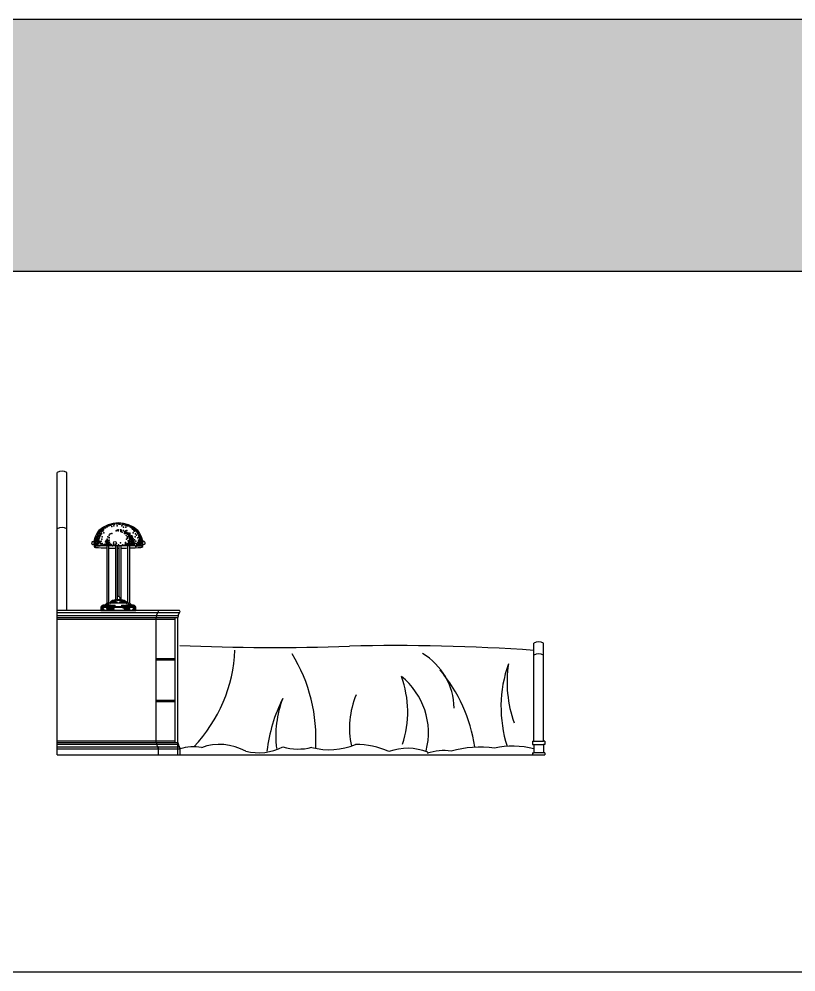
# Model space of a CAD drawing. Header units: millimetres. Extents: x 30176 to 68715, y 55479 to 72995.
# Drawn here: x 37356 to 40583, y 69034 to 72995 of the extents above; entities that cross this region are included whole.
import ezdxf

# ---------------------------------------------------------------- set-up
doc = ezdxf.new("R2010")
doc.units = ezdxf.units.MM
doc.layers.add('www.cad-blocks.net', color=7, linetype='Continuous')

# ---------------------------------------------------------------- blocks, each defined once
blk = doc.blocks.new('A$C04F66093')
for p, q in [((0, 0), (0, 1174.2)), ((40, 600), (40, 1174.2)), ((206.6, 630.7), (206.6, 869)), ((213.8, 630.7), (213.8, 869.2)), ((243.5, 643.4), (243.5, 869.6)), ((250.7, 644.4), (250.7, 869.7)), ((257.7, 657.3), (257.7, 869.7)), ((264.9, 644.3), (264.9, 869.6)), ((293.7, 630.7), (293.7, 869.2)), ((300.9, 630.7), (300.9, 869)), ((507.5, 600), (0, 600)), ((181.3, 614.6), (181.3, 600)), ((181.3, 614.6), (326.2, 614.6)), ((181.3, 600), (326.2, 600)), ((183.2, 617.1), (324.3, 617.1)), ((302.3, 630.7), (205.2, 630.7)), ((326.2, 600), (326.2, 614.6)), ((507.5, 591), (0, 591)), ((502.3, 578), (0, 578)), ((500, 570), (0, 570)), ((488, 563.5), (0, 563.5)), ((410, 570), (410, 50)), ((488, 570), (488, 50)), ((500, 570), (500, 50)), ((1980, 56.5), (1980, 464.2)), ((2020, 56.5), (2020, 464.2)), ((488, 399.5), (410, 399.5)), ((488, 394.5), (410, 394.5)), ((488, 225.5), (410, 225.5)), ((488, 220.5), (410, 220.5)), ((488, 56.5), (0, 56.5)), ((500, 50), (0, 50)), ((503.9, 43.6), (0, 43.4)), ((500, 50), (500, 0)), ((1974.7, 56.5), (1974.7, 43.4)), ((1974.7, 56.5), (1980, 56.5)), ((1974.7, 43.4), (1980, 43.4)), ((1980, 56.5), (2020, 56.5)), ((1980, 43.4), (2020, 43.4)), ((1980, 43.4), (1980, 8)), ((2025.3, 56.5), (2020, 56.5)), ((2025.3, 43.4), (2020, 43.4)), ((2020, 43.4), (2020, 8)), ((2025.3, 56.5), (2025.3, 43.4)), ((507.9, 31.8), (0, 31.8)), ((510.3, 24.6), (0, 24.6)), ((420.3, 0), (420.3, 24.6)), ((510.3, 0), (510.3, 24.6)), ((1974.7, 8), (1974.7, 0)), ((1974.7, 8), (1980, 8)), ((2020, 8), (1980, 8)), ((2025.3, 8), (2020, 8)), ((2025.3, 8), (2025.3, 0)), ((0, 0), (2025.3, 0))]:
    blk.add_line(p, q)
blk.add_circle((239.2, 880.8), 6.14)
for centre, radius, start, end in [((20, 1142.8), 37.2, 57.4805, 122.5195), ((253.8, 846.2), 118, 46.9513, 133.0487), ((20, 908.6), 37.2, 57.4805, 122.5195), ((237.5, 876.1), 85.5, 138.7464, 186.5415), ((270, 876.1), 85.5, 353.4585, 41.2536), ((148.7, 880.8), 6.14, 48.4769, 302.4515), ((359.6, 880.8), 6.14, 228.3431, 140.6334), ((253.8, -690.4), 1560, 86.2788, 93.7212), ((159.6, 870), 7.92, 206.9512, 265.4898), ((253.6, 2671.6), 1812, 267.0058, 268.5129), ((253.6, 2671.6), 1812, 268.7419, 269.6806), ((253.6, 2671.6), 1812, 269.9096, 270.1297), ((253.6, 2671.6), 1812, 270.3587, 271.2683), ((253.6, 2671.6), 1812, 271.4973, 272.9671), ((348.2, 869.4), 7.45, 263.6702, 335.8238), ((236.6, 621.8), 21, 92.3693, 154.8407), ((253.8, 558.6), 86.1, 77.9391, 102.0609), ((253.7, 650.8), 7.71, 306.7619, 112.3349), ((270.9, 621.8), 21, 25.1593, 87.6307), ((195.3, 606.3), 16.3, 91.2677, 149.0973), ((189.3, 640.2), 18.5, 287.7439, 329.2936), ((318.2, 640.2), 18.5, 210.7064, 252.2561), ((312.2, 606.3), 16.3, 30.9027, 88.7323), ((415.4, 595.5), 4.94, 294.8431, 65.1575), ((505.4, 595.5), 4.94, 294.8431, 65.1575), ((407.4, 575.1), 5.7, 297.3253, 30.8523), ((419, 579.9), 7, 137.2553, 196.1992), ((408.1, 592.2), 9.43, 307.2808, 352.9253), ((497.4, 575.1), 5.7, 297.3253, 30.8523), ((509, 579.9), 7, 137.2553, 196.1992), ((498.1, 592.2), 9.43, 307.2808, 352.9253), ((900.5, 9328), 8881.7, 267.47148, 272.0185), ((124.7, 459.2), 613.6, 316.1577, 357.832), ((1417.3, -7436.3), 7890.8, 85.91053, 91.48081), ((2000, 432.8), 37.2, 57.4805, 122.5195), ((401.2, 68.7), 673.6, 356.4621, 31.4445), ((1375.9, 188.2), 273.3, 1.4289, 58.802), ((2000, 382.8), 37.2, 57.4805, 122.5195), ((2379.2, 199.6), 535.9, 160.4894, 197.792), ((2369.8, 303.8), 501.4, 171.4226, 199.8054), ((1026.5, 178.4), 429.4, 341.7611, 20.1196), ((1241.2, 91.7), 300.8, 345.6565, 51.2024), ((1105, -60.8), 637, 8.5537, 40.4358), ((1574.6, 111.3), 360.6, 157.4255, 191.8436), ((1530.5, -63), 664.3, 153.402, 173.1727), ((1343.5, 78.4), 435.8, 159.0309, 186.7682), ((407.8, 44.2), 6.16, 353.8094, 69.3011), ((420, 42), 6.25, 165.7962, 219.5195), ((497.8, 44.2), 6.16, 353.8094, 69.3011), ((510, 42), 6.25, 165.7962, 219.5195), ((674.9, -178.3), 221.9, 60.7914, 110.0808), ((1130.3, 298.7), 277, 254.7121, 293.0831), ((1236.5, -303.8), 347.8, 65.9808, 89.6023), ((411.9, 32.9), 6.08, 349.5792, 57.526), ((414.4, 26.6), 6.26, 340.6641, 56.4837), ((501.9, 32.9), 6.08, 349.5792, 57.526), ((504.4, 26.6), 6.26, 340.6641, 56.4837), ((563.7, -117.5), 151.8, 76.6476, 110.5747), ((835.9, 231.7), 222.6, 256.3105, 297.0138), ((1000.4, 249.7), 225.4, 253.658, 284.6128), ((1454.8, -190.9), 218.6, 67.4056, 110.5563), ((1605.3, -188.4), 206.5, 81.4687, 109.0355), ((1538.2, 8.9), 2.16, 265.3287, 72.0769), ((1755.3, -405.5), 437.8, 81.9719, 105.8119), ((1893.1, -335.3), 371.4, 76.4661, 101.9179)]:
    blk.add_arc(centre, radius, start, end)
for p in [(210, 951.9), (211.2, 955.6), (213.3, 951.5), (213.7, 951.9), (216.2, 953.2), (221.1, 954.4), (223.4, 956.1), (228.9, 958.8), (234.4, 958.8), (235.3, 952.4), (237.1, 959.7), (245.4, 960.6), (247.2, 960.6), (248.1, 952.4), (252.7, 960.6), (256.4, 959.7), (258.2, 960.6), (261.9, 959.7), (268.3, 952.4), (270.1, 957.9), (273.8, 957.9), (281.1, 956.1), (281.9, 958.1), (284.3, 956.9), (285.7, 953.3), (289.3, 953.2), (290.5, 955.6), (291.8, 951.9), (295.5, 951.9), (298, 951.9), (301.7, 950.7), (165.7, 916.7), (166.6, 916), (167.9, 911.1), (168.5, 911.2), (169.1, 918.5), (170.3, 922.2), (170.3, 912.2), (171.2, 922.2), (172.1, 923.1), (174, 926.8), (174, 918.6), (174, 912.3), (175.3, 921), (177.6, 928.6), (177.8, 911.1), (179, 918.5), (179.5, 913.1), (180.2, 932.1), (180.4, 931.4), (180.4, 926.8), (181.3, 935), (181.3, 931.4), (182.7, 928.4), (184, 935.8), (184, 929.6), (184, 921), (184, 919.5), (186.8, 939.6), (188.6, 944.2), (188.6, 929.5), (188.9, 940.8), (188.9, 934.6), (188.9, 932.1), (192.3, 937.8), (192.6, 935.8), (193.2, 923.1), (193.9, 942), (195, 945.1), (195.1, 943.3), (196.4, 944.5), (197.6, 943.3), (200.5, 944.2), (203.8, 948.2), (206.9, 948.7), (214.9, 913.5), (219.9, 918.5), (226.2, 949.7), (227.3, 919.7), (244.7, 930.9), (248.4, 934.6), (253.4, 935.8), (253.4, 930.9), (262, 935.8), (264.5, 932.1), (264.5, 928.4), (265.8, 930.9), (267, 934.6), (270.1, 925.9), (274.7, 946.9), (275.7, 932.1), (279.3, 927.7), (279.3, 921.3), (279.4, 927.2), (279.4, 919.7), (284.3, 930.9), (284.3, 921), (284.7, 946.9), (284.7, 925), (285.6, 913.5), (285.7, 913.1), (287.5, 922.2), (288.4, 932.3), (289.3, 924), (291.2, 921.3), (292.1, 921.3), (293, 916), (293.9, 915.8), (295.5, 922.2), (297.6, 915.8), (301.2, 921.3), (301.2, 916.7), (301.7, 917.3), (302.1, 948.7), (304.2, 948.2), (305.4, 947), (306.7, 911.2), (308.6, 944.2), (312.9, 938.3), (314, 945.1), (314.1, 942), (315.9, 923.1), (316.8, 937.8), (317.8, 930.9), (320.3, 937.1), (320.5, 944.2), (320.5, 929.5), (322.3, 939.6), (325, 919.5), (325.2, 933.3), (327.8, 935), (327.8, 931.4), (328.7, 931.4), (328.7, 926.8), (329.6, 913.1), (331.4, 928.6), (332.7, 925.9), (335.1, 926.8), (335.1, 918.6), (335.2, 919.7), (336.9, 923.1), (337.9, 922.2), (338.8, 912.2), (340.1, 914.8), (340.6, 911.2), (342.6, 916), (343.3, 916.7), (154.7, 884.7), (154.7, 878.3), (154.7, 874.7), (155.5, 882.6), (155.7, 891.1), (155.7, 883.8), (156.6, 878.3), (157.5, 890.2), (157.5, 883.8), (157.9, 895), (157.9, 876.4), (159.3, 884.7), (159.3, 878.3), (160.2, 900.3), (160.2, 897.5), (160.2, 894.8), (160.2, 890.2), (160.2, 878.3), (160.4, 903.6), (161.7, 902.4), (161.7, 896.2), (162.1, 908.5), (163, 888.4), (163, 880.1), (163, 872.8), (163.9, 903.9), (163.9, 897.5), (164.1, 902.4), (164.8, 895.7), (165.4, 904.9), (165.4, 880.1), (166.6, 891.3), (166.6, 883.8), (166.6, 875.2), (167.6, 882), (167.9, 909.8), (167.9, 902.4), (167.9, 898.7), (167.9, 893.7), (167.9, 883.8), (167.9, 871.4), (168.5, 903.9), (168.5, 871.9), (169.1, 907.3), (169.1, 876.4), (170.3, 892), (170.3, 890), (170.3, 880.1), (170.3, 878.3), (172.1, 892), (172.8, 901.2), (172.8, 898.7), (172.8, 888.8), (174.9, 902.1), (174.9, 882.9), (175.3, 907.3), (177.8, 886.3), (177.8, 880.1), (180.4, 871.9), (181.3, 878.3), (182.2, 888.4), (185.2, 897.4), (185.9, 906.7), (186.4, 878.9), (186.4, 872.7), (192.6, 871.4), (195.1, 875.2), (198.8, 876.4), (200.1, 885.1), (200.1, 872.7), (202.6, 891.3), (203.8, 881.3), (203.8, 876.4), (205, 887.5), (205, 876.4), (205, 871.4), (206.3, 890), (206.3, 887.5), (206.3, 882.6), (206.3, 882.6), (206.3, 878.9), (206.3, 876.4), (207.5, 897.4), (208.7, 877.6), (208.7, 876.4), (210, 906.1), (211.2, 891.3), (211.2, 885.1), (211.2, 881.3), (211.2, 877.6), (211.2, 872.7), (212.5, 876.4), (214.9, 892.5), (214.9, 883.8), (216.2, 903.6), (216.2, 902.4), (217.4, 883.8), (218.7, 877.6), (218.7, 872.7), (219.9, 873.9), (221.1, 876.4), (223.6, 875.2), (223.6, 873.9), (233.5, 873.9), (243.5, 876.5), (254.5, 872.8), (262.8, 882), (272.8, 873.7), (282, 876.5), (282, 871.9), (283.8, 882.9), (285.6, 873.9), (286.8, 876.4), (287.5, 896.6), (289.3, 871.9), (290.2, 878.3), (290.5, 906.1), (291.2, 901.2), (293.9, 889.3), (294.8, 872.8), (295.5, 909.8), (295.5, 878.9), (295.7, 907.6), (295.7, 873.7), (297.6, 883.8), (298, 907.3), (299.4, 910.3), (299.4, 901.2), (299.4, 872.8), (300.5, 902.4), (300.5, 893.7), (300.5, 888.8), (300.5, 883.8), (301.2, 893), (301.2, 878.3), (301.7, 897.4), (302.1, 906.7), (302.9, 907.3), (303.1, 903.9), (303.1, 895.7), (303.1, 886.5), (304.2, 885.1), (305.8, 876.5), (306.7, 904.8), (306.7, 896.6), (307.6, 898.4), (307.6, 879.2), (307.6, 872.8), (307.9, 885.1), (308.6, 892), (309.5, 910.3), (309.5, 897.5), (310.4, 899.4), (310.4, 877.6), (310.4, 872.8), (311.3, 887.5), (312.2, 904.8), (312.2, 882), (313.1, 889.3), (313.1, 879.2), (314, 875.6), (314.1, 897.4), (315, 898.4), (315, 890.2), (315.9, 882.9), (315.9, 874.7), (316.6, 887.5), (317.7, 887.5), (317.7, 885.6), (317.7, 871.9), (319, 878.9), (319, 876.4), (320.3, 871.4), (320.5, 880.1), (321.4, 893.9), (321.4, 879.2), (322.8, 880.1), (323.2, 906.7), (326.9, 888.4), (327.8, 878.3), (328.7, 871.9), (332.7, 876.4), (334.2, 902.1), (334.2, 882.9), (336.9, 892), (337.6, 885.1), (338.8, 892), (338.8, 878.3), (338.9, 906.1), (338.9, 891.3), (340.1, 880.1), (340.1, 876.4), (340.6, 903.9), (340.6, 871.9), (341.4, 872.7), (341.5, 882), (342.6, 904.9), (342.6, 899.9), (342.6, 898.7), (343.8, 908.6), (343.8, 893.7), (343.8, 890), (343.8, 885.1), (343.8, 875.2), (344.3, 895.7), (345.2, 903.9), (345.2, 897.5), (346.1, 888.4), (346.1, 880.1), (346.1, 872.8), (346.3, 904.9), (346.3, 882.6), (346.3, 881.3), (347, 908.5), (348.8, 900.3), (348.8, 897.5), (348.8, 894.8), (348.8, 890.2), (348.8, 878.3), (349.8, 884.7), (349.8, 878.3), (351.6, 890.2), (351.6, 883.8), (352.5, 878.3), (353.4, 891.1), (353.4, 883.8), (354.3, 884.7), (354.3, 878.3), (354.3, 874.7), (154.7, 871), (154.7, 867.3), (158.4, 871), (158.4, 868.3), (159.3, 871), (162.1, 871), (162.1, 870.1), (163.9, 869.2), (174.9, 870.1), (219.9, 870.2), (227.3, 870.2), (229.8, 869), (268.3, 871), (285.7, 870.1), (313.1, 871), (318.6, 871), (320.5, 871), (326.5, 866.5), (334.2, 870.1), (335.2, 870.2), (345.2, 869.2), (347, 871), (347, 870.1), (349.8, 871), (350.7, 871), (350.7, 868.3), (354.3, 871), (354.3, 867.3), (221.8, 635.7), (222.1, 634.6), (222.1, 633.7), (222.9, 635.7), (222.9, 634), (224.4, 637.5), (224.4, 636.3), (225, 636.9), (225, 635.2), (225.5, 636), (225.5, 635.7), (225.5, 635.2), (225.5, 635.2), (226.1, 636), (226.4, 637.5), (226.4, 635.4), (226.7, 638.6), (226.7, 635.4), (227.3, 639.5), (227.3, 635.4), (227.6, 638.6), (227.9, 634.6), (228.2, 633.7), (228.5, 639.8), (228.5, 639.5), (228.5, 639.2), (228.5, 635.2), (229.9, 640.7), (230.2, 640.1), (230.2, 634.9), (230.5, 634), (230.8, 641), (231.7, 634.6), (232, 641.3), (232.2, 640.1), (232.2, 634.9), (233.1, 642.1), (233.7, 640.7), (233.7, 640.1), (234, 642.1), (234.3, 641.6), (234.6, 634.9), (234.9, 634.3), (235.2, 642.1), (235.4, 641.3), (235.7, 634.9), (236, 642.4), (236.3, 641.8), (236.9, 641.3), (237.2, 640.1), (237.8, 634.6), (238.1, 642.1), (239.8, 642.4), (239.8, 641.3), (240.1, 642.4), (241, 642.4), (241.3, 634), (241.6, 639.8), (241.6, 635.2), (242.4, 642.4), (243, 642.4), (243.9, 642.4), (244.2, 634.9), (247.4, 635.4), (250, 643), (250.3, 643.6), (251.7, 642.7), (252.9, 643), (253.2, 643.9), (253.8, 644.8), (253.8, 643), (254.1, 643.9), (254.4, 643.9), (255.5, 643), (256.1, 643.6), (256.4, 643.9), (256.4, 643.9), (257.5, 643), (257.6, 643.9), (257.9, 643.3), (258.4, 643.9), (259.3, 643.6), (259.9, 643.6), (260.1, 635.4), (260.1, 635.4), (260.5, 643), (262.2, 643.3), (263.3, 634.9), (263.6, 642.4), (264.5, 642.4), (265.1, 642.4), (265.9, 639.8), (265.9, 635.2), (266.2, 634), (266.5, 642.4), (267.4, 642.4), (267.7, 642.4), (267.7, 641.3), (269.4, 642.1), (269.7, 634.6), (270.3, 640.1), (270.6, 641.3), (271.2, 641.8), (271.5, 642.4), (271.8, 634.9), (272.1, 641.3), (272.3, 642.1), (272.6, 634.3), (272.9, 634.9), (273.2, 641.6), (273.5, 642.1), (273.8, 640.7), (273.8, 640.1), (274.4, 642.1), (275.3, 640.1), (275.3, 634.9), (275.6, 641.3), (275.8, 634.6), (277, 634), (277.3, 634.9), (279, 635.2), (279.3, 633.7), (279.6, 634.6), (280.2, 635.4), (280.8, 635.4), (281.1, 637.5), (281.1, 635.4), (281.4, 636), (282, 636), (282, 635.7), (282, 635.2), (282, 635.2), (282.5, 636.9), (282.5, 635.2), (283.1, 637.5), (283.1, 636.3), (284.6, 635.7), (284.6, 634), (285.4, 634.6), (285.4, 633.7), (285.7, 635.7), (182.5, 613.1), (182.5, 606.4), (182.5, 603.5), (182.5, 602), (182.5, 600.8), (182.8, 613.6), (182.8, 609.9), (182.8, 608.1), (183.1, 611.6), (183.1, 611.3), (183.1, 604.6), (183.1, 603.2), (183.1, 602.3), (183.3, 607.8), (183.3, 606.4), (183.3, 601.1), (184.2, 610.4), (184.2, 605.2), (185.7, 604.3), (186, 608.7), (186, 600.3), (186.3, 612.5), (187.4, 602.6), (188.3, 605.2), (188.6, 609.6), (189.2, 609.5), (189.7, 618), (190.2, 602.5), (190.3, 618.9), (191.5, 619.5), (191.5, 618.3), (191.7, 606), (191.7, 604.5), (191.7, 600.9), (191.8, 619.2), (192.7, 603), (192.9, 618.3), (193.2, 620), (193.5, 620.3), (194.4, 620.6), (194.4, 620.6), (194.7, 618.3), (195, 619.5), (195.2, 601.4), (195.6, 620.9), (197, 618.9), (197.3, 620), (198.5, 622.1), (198.8, 622.1), (199.4, 620.9), (199.6, 621.2), (199.9, 622.1), (200.8, 622.7), (200.8, 622.4), (200.8, 621.2), (202.8, 625), (203.4, 624.4), (203.4, 623.5), (203.7, 625), (204, 620.3), (204.3, 625), (204.8, 600.9), (205.3, 610.5), (205.5, 620.9), (205.8, 629.6), (205.8, 622.4), (206, 629.6), (206, 618.9), (206.8, 608), (206.8, 605), (206.9, 629.3), (207.2, 629.6), (207.2, 618.3), (207.5, 623.2), (207.5, 622.1), (207.5, 621.5), (207.5, 618.9), (207.9, 604.5), (207.9, 601.4), (208.1, 623.5), (208.7, 628.2), (208.7, 620.6), (209, 629.6), (209, 622.9), (209.2, 629.1), (209.2, 628.5), (209.5, 626.1), (209.5, 611.9), (209.8, 629.3), (209.8, 621.8), (210.1, 623.8), (210.4, 622.4), (210.7, 629.1), (210.7, 623.8), (210.7, 620.6), (210.7, 608.7), (211, 621.8), (211, 619.7), (211, 618.3), (211.3, 620.6), (211.3, 609.9), (211.3, 606.1), (211.3, 602.3), (211.3, 600.8), (211.6, 621.8), (211.9, 629.6), (211.9, 605.5), (212.7, 623.2), (213, 618.9), (213, 618.6), (213.3, 610.7), (213.6, 620), (213.6, 604), (213.6, 600.6), (213.9, 619.2), (214.2, 619.7), (214.2, 607.2), (215.7, 619.2), (215.7, 618.3), (215.7, 618), (215.7, 618), (216.2, 619.2), (216.2, 618.9), (216.2, 617.7), (216.2, 605.5), (216.2, 602.9), (216.4, 623.1), (216.5, 617.4), (216.5, 606.4), (216.5, 602.9), (217.7, 606.1), (217.7, 604.6), (217.7, 602.6), (218.3, 619.7), (218.3, 617.4), (218.3, 617.1), (218.3, 608.1), (218.6, 617.7), (218.6, 605.2), (218.6, 602.9), (219.1, 632.2), (219.4, 631.1), (219.4, 617.7), (219.5, 622.1), (219.7, 608.4), (219.7, 602), (220.3, 632.2), (220.3, 632), (220.3, 605.2), (220.3, 603.2), (220.9, 632.8), (220.9, 618.6), (221.2, 608.7), (221.5, 633.4), (221.8, 632), (222.1, 607.8), (222.3, 609.3), (222.5, 621.1), (222.6, 604.6), (223.5, 603.8), (223.5, 602.3), (223.8, 609.6), (223.8, 606.1), (224.1, 602.3), (224.1, 600.8), (224.4, 607.5), (224.4, 601.7), (224.5, 619.1), (225, 633.1), (225, 617.1), (226, 621.1), (226, 620.1), (226.1, 606.1), (226.1, 602.9), (226.1, 601.1), (227, 607), (227.3, 610.4), (227.6, 606.7), (228.5, 603.5), (228.5, 601.7), (228.6, 617.6), (229, 612.2), (229.3, 610.7), (230.1, 620.1), (231.1, 620.6), (231.1, 609), (231.6, 604.5), (232.1, 619.1), (232.6, 602), (233.6, 619.1), (233.6, 611.5), (233.7, 633.4), (235.1, 620.6), (235.1, 601.4), (235.6, 606.5), (236.1, 600.9), (237.6, 618.1), (237.8, 633.4), (239.7, 621.6), (267.8, 621.6), (269.7, 633.4), (269.9, 618.1), (272.4, 620.6), (273.8, 633.4), (273.9, 619.1), (273.9, 611.5), (275.4, 619.1), (276.4, 620.6), (277.4, 620.1), (278.2, 610.7), (278.5, 612.2), (278.5, 600.9), (278.9, 617.6), (279, 606.5), (279.5, 601.4), (280.2, 610.4), (281.5, 621.1), (281.5, 620.1), (282, 602), (282.5, 633.1), (282.5, 617.1), (283, 619.1), (283, 604.5), (283.1, 607.5), (283.5, 609), (283.7, 609.6), (283.7, 606.1), (285, 621.1), (285.2, 609.3), (285.4, 607.8), (285.7, 632), (286, 633.4), (286.3, 608.7), (286.6, 632.8), (286.6, 618.6), (287, 606.7), (287.2, 632.2), (287.2, 632), (287.6, 607), (287.8, 608.4), (288, 622.1), (288.1, 631.1), (288.1, 617.7), (288.4, 632.2), (288.5, 606.1), (288.9, 617.7), (289.2, 619.7), (289.2, 617.4), (289.2, 617.1), (289.2, 608.1), (289.8, 606.1), (291, 617.4), (291, 609.3), (291, 606.4), (291.1, 623.1), (291.3, 619.2), (291.3, 618.9), (291.3, 617.7), (291.9, 619.2), (291.9, 618.3), (291.9, 618), (291.9, 618), (293.3, 619.7), (293.3, 607.2), (293.6, 619.2), (293.9, 620), (293.9, 604), (293.9, 600.6), (294.2, 610.7), (294.5, 618.9), (294.5, 618.6), (294.8, 623.2), (295.6, 629.6), (295.6, 605.5), (295.9, 621.8), (296.2, 620.6), (296.2, 609.9), (296.2, 606.1), (296.2, 602.3), (296.2, 600.8), (296.5, 621.8), (296.5, 619.7), (296.5, 618.3), (296.8, 623.8), (296.8, 620.6), (296.8, 608.7), (297.1, 622.4), (297.4, 623.8), (297.7, 621.8), (298, 611.9), (298.8, 620.6), (298.9, 608), (299.4, 623.5), (299.6, 604.5), (299.6, 601.4), (300, 622.1), (300, 621.5), (300, 618.9), (300.3, 618.3), (300.4, 610.5), (300.7, 605), (301.5, 618.9), (301.7, 622.4), (302, 620.9), (302.7, 600.9), (303.2, 625), (303.5, 625.3), (303.5, 620.3), (303.8, 625), (304.1, 624.4), (304.1, 623.5), (304.7, 625), (305.5, 624.4), (305.5, 623.5), (306.7, 622.7), (306.7, 622.4), (306.7, 621.2), (307.6, 622.1), (307.9, 621.2), (308.2, 620.9), (308.7, 622.1), (309, 622.1), (310.2, 620), (310.5, 618.9), (311.9, 620.9), (312.3, 601.4), (312.5, 619.5), (312.8, 618.3), (313.1, 620.6), (313.1, 620.6), (314, 620.3), (314.3, 620), (314.6, 618.3), (314.8, 603), (315.7, 619.2), (315.8, 606), (315.8, 604.5), (315.8, 600.9), (316, 619.5), (316, 618.3), (317.2, 618.9), (317.3, 602.5), (317.8, 618), (318.3, 609.5), (318.9, 609.6), (319.2, 605.2), (320.1, 602.6), (321.2, 612.5), (321.5, 608.7), (321.5, 600.3), (321.8, 604.3), (323.3, 610.4), (323.3, 605.2), (324.2, 607.8), (324.2, 606.4), (324.2, 601.1), (324.5, 611.6), (324.5, 611.3), (324.5, 604.6), (324.5, 603.2), (324.5, 602.3), (324.7, 613.6), (324.7, 609.9), (324.7, 608.1), (325, 613.1), (325, 606.4), (325, 603.5), (325, 602), (325, 600.8)]:
    blk.add_point(p)
blk = doc.blocks.new('FORMAT')
at = {"true_color": 0x546d8e}
h = blk.add_hatch(color=155, dxfattribs=at)
h.set_gradient(color1=(68, 68, 68), color2=(84, 109, 142), tint=1)
h.paths.add_polyline_path([(33904.5, 72994.9), (33904.5, 71947), (68715.5, 71947), (68715.5, 72994.9)])
at = {"color": 155, "true_color": 0x546d8e}
for p, q in [((33904.5, 72994.9), (68715.5, 72994.9)), ((33904.5, 71947), (68715.5, 71947)), ((33904.5, 71947), (68715.5, 71947)), ((33904.5, 69034.4), (68715.5, 69034.4))]:
    blk.add_line(p, q, dxfattribs=at)

msp = doc.modelspace()

# ---------------------------------------------------------------- block references
msp.add_blockref('A$C04F66093', (37514.5, 69936.4))
at = {"layer": 'www.cad-blocks.net'}
msp.add_blockref('FORMAT', (0, 0), dxfattribs=at)

doc.saveas('drawing.dxf')
